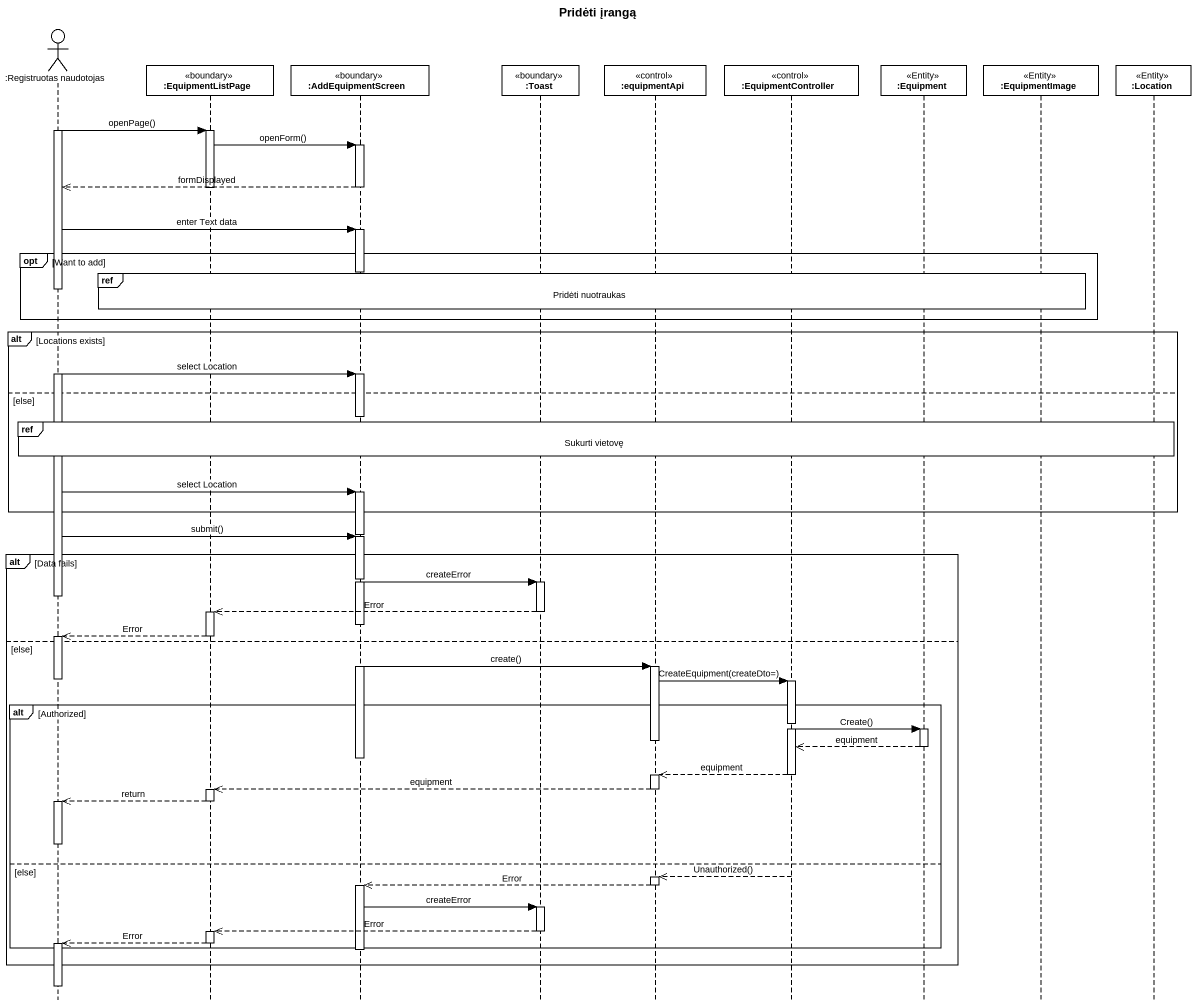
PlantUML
@startuml
title Pridėti įrangą
hide footbox
actor ":Registruotas naudotojas" as Registruotas_naudotojas
participant ":EquipmentListPage" as EquipmentListPage <<boundary>>
participant ":AddEquipmentScreen" as AddEquipmentScreen <<boundary>>
participant ":Toast" as Toast <<boundary>>
participant ":equipmentApi" as equipmentApi <<control>>
participant ":EquipmentController" as EquipmentController <<control>>
participant ":Equipment" as Equipment <<Entity>>
participant ":EquipmentImage" as EquipmentImage <<Entity>>
participant ":Location" as Location <<Entity>>

activate Registruotas_naudotojas
Registruotas_naudotojas -> EquipmentListPage : openPage()
activate EquipmentListPage
EquipmentListPage -> AddEquipmentScreen : openForm()
activate AddEquipmentScreen
AddEquipmentScreen -->> Registruotas_naudotojas : formDisplayed
deactivate AddEquipmentScreen
deactivate EquipmentListPage
Registruotas_naudotojas -> AddEquipmentScreen : enter Text data
activate AddEquipmentScreen
opt Want to add
  deactivate AddEquipmentScreen
  ref over EquipmentListPage, AddEquipmentScreen, Toast, equipmentApi, EquipmentController, Equipment, EquipmentImage : Pridėti nuotraukas
end
alt Locations exists
  Registruotas_naudotojas -> AddEquipmentScreen : select Location
  activate AddEquipmentScreen
else else
  deactivate AddEquipmentScreen
  ref over Registruotas_naudotojas, EquipmentListPage, AddEquipmentScreen, Toast, equipmentApi, EquipmentController, Equipment, EquipmentImage, Location : Sukurti vietovę
  Registruotas_naudotojas -> AddEquipmentScreen : select Location
  activate AddEquipmentScreen
end
deactivate AddEquipmentScreen
Registruotas_naudotojas -> AddEquipmentScreen : submit()
activate AddEquipmentScreen
alt Data fails
  AddEquipmentScreen -> Toast : createError
  activate Toast
  deactivate Registruotas_naudotojas
  Toast -->> EquipmentListPage : Error
  deactivate Toast
  activate EquipmentListPage
  deactivate AddEquipmentScreen
  EquipmentListPage -->> Registruotas_naudotojas : Error
  deactivate EquipmentListPage
  activate Registruotas_naudotojas
else else
  activate AddEquipmentScreen
  AddEquipmentScreen -> equipmentApi : create()
  activate equipmentApi
  deactivate Registruotas_naudotojas
  equipmentApi -> EquipmentController : CreateEquipment(createDto=)
  activate EquipmentController
  alt Authorized
    EquipmentController -> Equipment : Create()
    activate Equipment
    deactivate equipmentApi
    Equipment -->> EquipmentController : equipment
    deactivate Equipment
    deactivate AddEquipmentScreen
    EquipmentController -->> equipmentApi : equipment
    deactivate EquipmentController
    activate equipmentApi
    equipmentApi -->> EquipmentListPage : equipment
    deactivate equipmentApi
    activate EquipmentListPage
    EquipmentListPage -->> Registruotas_naudotojas : return
    deactivate EquipmentListPage
    activate Registruotas_naudotojas
    deactivate Registruotas_naudotojas
  else else
    EquipmentController -->> equipmentApi : Unauthorized()
    activate equipmentApi
    equipmentApi -->> AddEquipmentScreen : Error
    deactivate equipmentApi
    activate AddEquipmentScreen
    AddEquipmentScreen -> Toast : createError
    activate Toast
    Toast -->> EquipmentListPage : Error
    deactivate Toast
    activate EquipmentListPage
    EquipmentListPage -->> Registruotas_naudotojas : Error
    deactivate EquipmentListPage
    activate Registruotas_naudotojas
  end
  deactivate AddEquipmentScreen
end
deactivate Registruotas_naudotojas
@enduml
